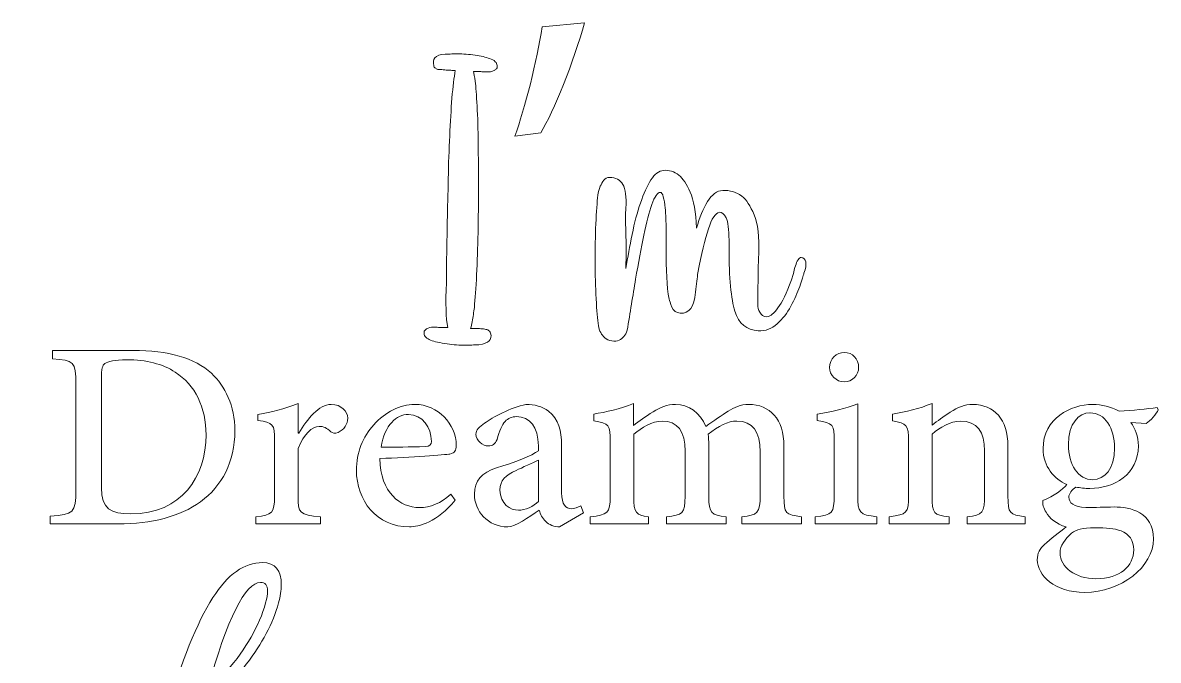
# Model space of a CAD drawing. Header units: inches. Extents: x 0.7 to 13.6, y -16 to -1.4.
# Drawn here: x 1.03 to 13.05, y -8.17 to -1.42 of the extents above; entities that cross this region are included whole.
import ezdxf

# ---------------------------------------------------------------- set-up
doc = ezdxf.new("R2010")
doc.units = ezdxf.units.IN
doc.header["$MEASUREMENT"] = 0
doc.layers.add('Layer 1', color=7, linetype='Continuous')

# ---------------------------------------------------------------- blocks, each defined once
blk = doc.blocks.new('block 2')
at = {"layer": 'Layer 1', "lineweight": 0}
for points, knots in [([(2.041, -6.729), (2.041, -6.729), (1.323, -6.729), (1.323, -6.729), (1.323, -6.729), (1.323, -6.648), (1.323, -6.648), (1.57, -6.63), (1.595, -6.613), (1.595, -6.372), (1.595, -6.372), (1.595, -5.253), (1.595, -5.253), (1.595, -5.01), (1.57, -4.998), (1.348, -4.981), (1.348, -4.981), (1.348, -4.894), (1.348, -4.894), (1.348, -4.894), (2.201, -4.894), (2.201, -4.894), (2.569, -4.894), (2.851, -4.969), (3.03, -5.135), (3.173, -5.272), (3.277, -5.479), (3.277, -5.743), (3.277, -6.077), (3.14, -6.329), (2.915, -6.495), (2.693, -6.655), (2.397, -6.729), (2.041, -6.729)], [0, 0, 0, 0, 1, 1, 1, 2, 2, 2, 3, 3, 3, 4, 4, 4, 5, 5, 5, 6, 6, 6, 7, 7, 7, 8, 8, 8, 9, 9, 9, 10, 10, 10, 11, 11, 11, 11]), ([(2.176, -6.623), (2.714, -6.623), (2.972, -6.231), (2.972, -5.787), (2.972, -5.496), (2.859, -5.257), (2.646, -5.124), (2.513, -5.035), (2.34, -4.992), (2.133, -4.992), (2.004, -4.992), (1.932, -5.012), (1.902, -5.031), (1.875, -5.05), (1.865, -5.085), (1.865, -5.195), (1.865, -5.195), (1.865, -6.347), (1.865, -6.347), (1.865, -6.571), (1.963, -6.623), (2.176, -6.623)], [0, 0, 0, 0, 1, 1, 1, 2, 2, 2, 3, 3, 3, 4, 4, 4, 5, 5, 5, 6, 6, 6, 7, 7, 7, 7])]:
    blk.add_open_spline(points, degree=3, knots=knots, dxfattribs=at)
blk = doc.blocks.new('block 3')
at = {"layer": 'Layer 1', "lineweight": 0}
for points, knots in [([(4.564, -6.163), (4.564, -5.976), (4.632, -5.807), (4.747, -5.681), (4.871, -5.546), (5.027, -5.465), (5.18, -5.465), (5.18, -5.465), (5.182, -5.465), (5.182, -5.465), (5.427, -5.465), (5.621, -5.675), (5.621, -5.899), (5.621, -5.953), (5.606, -5.978), (5.554, -5.99), (5.502, -5.998), (5.143, -6.027), (4.811, -6.038), (4.817, -6.403), (5.031, -6.557), (5.23, -6.557), (5.347, -6.557), (5.457, -6.513), (5.562, -6.416), (5.562, -6.416), (5.61, -6.478), (5.61, -6.478), (5.425, -6.711), (5.218, -6.762), (5.126, -6.762), (4.773, -6.762), (4.564, -6.478), (4.564, -6.163)], [0, 0, 0, 0, 1, 1, 1, 2, 2, 2, 3, 3, 3, 4, 4, 4, 5, 5, 5, 6, 6, 6, 7, 7, 7, 8, 8, 8, 9, 9, 9, 10, 10, 10, 11, 11, 11, 11]), ([(4.825, -5.917), (4.977, -5.917), (5.129, -5.917), (5.29, -5.911), (5.34, -5.909), (5.357, -5.893), (5.357, -5.857), (5.357, -5.708), (5.265, -5.571), (5.114, -5.571), (5.114, -5.571), (5.112, -5.571), (5.112, -5.571), (4.989, -5.571), (4.865, -5.681), (4.825, -5.917)], [0, 0, 0, 0, 1, 1, 1, 2, 2, 2, 3, 3, 3, 4, 4, 4, 5, 5, 5, 5])]:
    blk.add_open_spline(points, degree=3, knots=knots, dxfattribs=at)
blk = doc.blocks.new('block 4')
at = {"layer": 'Layer 1', "lineweight": 0}
for points, knots in [([(6.49, -5.955), (6.49, -5.955), (6.49, -5.905), (6.49, -5.905), (6.49, -5.702), (6.397, -5.594), (6.26, -5.594), (6.21, -5.594), (6.167, -5.614), (6.139, -5.644), (6.102, -5.681), (6.077, -5.745), (6.052, -5.836), (6.034, -5.886), (6.003, -5.905), (5.959, -5.905), (5.903, -5.905), (5.828, -5.847), (5.828, -5.78), (5.828, -5.737), (5.865, -5.702), (5.921, -5.664), (6.003, -5.604), (6.198, -5.496), (6.358, -5.465), (6.449, -5.465), (6.532, -5.486), (6.598, -5.536), (6.704, -5.625), (6.735, -5.743), (6.735, -5.893), (6.735, -5.893), (6.735, -6.401), (6.735, -6.401), (6.735, -6.526), (6.785, -6.569), (6.837, -6.569), (6.87, -6.569), (6.908, -6.555), (6.939, -6.538), (6.939, -6.538), (6.968, -6.613), (6.968, -6.613), (6.968, -6.613), (6.715, -6.762), (6.715, -6.762), (6.661, -6.762), (6.6, -6.737), (6.569, -6.706), (6.53, -6.669), (6.513, -6.63), (6.499, -6.586), (6.384, -6.659), (6.248, -6.762), (6.167, -6.762), (5.953, -6.762), (5.812, -6.592), (5.812, -6.414), (5.812, -6.273), (5.89, -6.189), (6.046, -6.138), (6.229, -6.081), (6.428, -6.007), (6.49, -5.955)], [0, 0, 0, 0, 1, 1, 1, 2, 2, 2, 3, 3, 3, 4, 4, 4, 5, 5, 5, 6, 6, 6, 7, 7, 7, 8, 8, 8, 9, 9, 9, 10, 10, 10, 11, 11, 11, 12, 12, 12, 13, 13, 13, 14, 14, 14, 15, 15, 15, 16, 16, 16, 17, 17, 17, 18, 18, 18, 19, 19, 19, 20, 20, 20, 21, 21, 21, 21]), ([(6.49, -6.054), (6.432, -6.082), (6.316, -6.136), (6.256, -6.163), (6.144, -6.212), (6.083, -6.268), (6.083, -6.372), (6.083, -6.52), (6.194, -6.586), (6.279, -6.586), (6.347, -6.586), (6.44, -6.544), (6.49, -6.493), (6.49, -6.493), (6.49, -6.054), (6.49, -6.054)], [0, 0, 0, 0, 1, 1, 1, 2, 2, 2, 3, 3, 3, 4, 4, 4, 5, 5, 5, 5])]:
    blk.add_open_spline(points, degree=3, knots=knots, dxfattribs=at)
blk = doc.blocks.new('block 5')
at = {"layer": 'Layer 1', "lineweight": 0}
for points, knots in [([(11.846, -6.949), (11.909, -6.889), (12.01, -6.816), (12.077, -6.762), (11.971, -6.731), (11.9, -6.669), (11.863, -6.607), (11.836, -6.567), (11.824, -6.513), (11.83, -6.482), (11.948, -6.439), (12.04, -6.366), (12.085, -6.312), (11.95, -6.256), (11.832, -6.121), (11.832, -5.934), (11.832, -5.61), (12.127, -5.465), (12.355, -5.465), (12.355, -5.465), (12.359, -5.465), (12.359, -5.465), (12.453, -5.465), (12.546, -5.49), (12.637, -5.536), (12.783, -5.529), (12.932, -5.511), (13.038, -5.498), (13.038, -5.498), (13.051, -5.521), (13.051, -5.521), (13.03, -5.565), (12.97, -5.641), (12.922, -5.666), (12.922, -5.666), (12.76, -5.658), (12.76, -5.658), (12.808, -5.718), (12.841, -5.805), (12.841, -5.905), (12.841, -6.206), (12.581, -6.355), (12.328, -6.355), (12.274, -6.355), (12.224, -6.347), (12.177, -6.341), (12.141, -6.366), (12.104, -6.41), (12.104, -6.447), (12.104, -6.501), (12.156, -6.557), (12.285, -6.557), (12.386, -6.557), (12.484, -6.551), (12.583, -6.551), (12.756, -6.551), (13.001, -6.605), (13.001, -6.889), (13.001, -7.182), (12.658, -7.456), (12.274, -7.456), (11.948, -7.456), (11.774, -7.271), (11.77, -7.111), (11.77, -7.043), (11.799, -6.989), (11.846, -6.949)], [0, 0, 0, 0, 1, 1, 1, 2, 2, 2, 3, 3, 3, 4, 4, 4, 5, 5, 5, 6, 6, 6, 7, 7, 7, 8, 8, 8, 9, 9, 9, 10, 10, 10, 11, 11, 11, 12, 12, 12, 13, 13, 13, 14, 14, 14, 15, 15, 15, 16, 16, 16, 17, 17, 17, 18, 18, 18, 19, 19, 19, 20, 20, 20, 21, 21, 21, 22, 22, 22, 22]), ([(12.1, -5.888), (12.1, -6.106), (12.203, -6.262), (12.359, -6.262), (12.482, -6.26), (12.588, -6.15), (12.588, -5.928), (12.588, -5.714), (12.49, -5.554), (12.33, -5.554), (12.33, -5.554), (12.328, -5.554), (12.328, -5.554), (12.212, -5.554), (12.1, -5.666), (12.1, -5.888)], [0, 0, 0, 0, 1, 1, 1, 2, 2, 2, 3, 3, 3, 4, 4, 4, 5, 5, 5, 5]), ([(12.012, -7.038), (12.012, -7.186), (12.17, -7.311), (12.392, -7.311), (12.65, -7.311), (12.791, -7.176), (12.791, -7.005), (12.791, -6.906), (12.741, -6.835), (12.658, -6.804), (12.583, -6.777), (12.502, -6.771), (12.384, -6.771), (12.384, -6.771), (12.38, -6.771), (12.38, -6.771), (12.249, -6.771), (12.183, -6.789), (12.133, -6.829), (12.064, -6.889), (12.012, -6.962), (12.012, -7.038)], [0, 0, 0, 0, 1, 1, 1, 2, 2, 2, 3, 3, 3, 4, 4, 4, 5, 5, 5, 6, 6, 6, 7, 7, 7, 7])]:
    blk.add_open_spline(points, degree=3, knots=knots, dxfattribs=at)
blk = doc.blocks.new('block 6')
at = {"layer": 'Layer 1', "lineweight": 0}
for points, knots in [([(3.454, -8.786), (3.454, -8.802), (3.444, -8.833), (3.424, -8.877), (3.34, -9.068), (3.213, -9.227), (3.045, -9.356), (2.995, -9.393), (2.944, -9.426), (2.892, -9.453), (2.892, -9.453), (2.816, -9.494), (2.816, -9.494), (2.89, -9.598), (2.927, -9.709), (2.927, -9.827), (2.927, -9.919), (2.913, -10.016), (2.885, -10.119), (2.862, -10.199), (2.832, -10.274), (2.793, -10.343), (2.754, -10.412), (2.708, -10.467), (2.655, -10.51), (2.602, -10.552), (2.534, -10.573), (2.452, -10.573), (2.325, -10.573), (2.253, -10.489), (2.234, -10.321), (2.23, -10.287), (2.228, -10.25), (2.228, -10.211), (2.228, -10.09), (2.246, -9.943), (2.282, -9.772), (2.319, -9.598), (2.372, -9.382), (2.442, -9.125), (2.424, -9.143), (2.405, -9.16), (2.386, -9.176), (2.301, -9.245), (2.204, -9.281), (2.096, -9.286), (1.92, -9.661), (1.696, -9.848), (1.424, -9.848), (1.241, -9.848), (1.122, -9.771), (1.067, -9.618), (1.043, -9.553), (1.032, -9.481), (1.032, -9.403), (1.032, -9.176), (1.136, -8.926), (1.346, -8.651), (1.503, -8.446), (1.688, -8.343), (1.901, -8.343), (2.019, -8.343), (2.107, -8.375), (2.165, -8.438), (2.223, -8.502), (2.253, -8.587), (2.253, -8.695), (2.253, -8.82), (2.215, -8.975), (2.14, -9.159), (2.222, -9.152), (2.293, -9.122), (2.353, -9.069), (2.427, -9.002), (2.486, -8.915), (2.53, -8.809), (2.538, -8.781), (2.547, -8.752), (2.555, -8.723), (2.712, -8.181), (2.875, -7.778), (3.045, -7.511), (3.202, -7.263), (3.377, -7.14), (3.571, -7.14), (3.703, -7.14), (3.769, -7.219), (3.769, -7.378), (3.769, -7.434), (3.759, -7.497), (3.74, -7.567), (3.679, -7.785), (3.566, -8), (3.4, -8.212), (3.36, -8.264), (3.324, -8.308), (3.291, -8.347), (3.209, -8.442), (3.089, -8.556), (2.929, -8.689), (2.929, -8.689), (2.769, -9.142), (2.769, -9.142), (2.742, -9.22), (2.714, -9.305), (2.685, -9.397), (2.726, -9.395), (2.771, -9.383), (2.819, -9.363), (2.882, -9.337), (2.943, -9.301), (3.002, -9.255), (3.156, -9.138), (3.269, -8.988), (3.342, -8.806), (3.356, -8.768), (3.38, -8.75), (3.413, -8.75), (3.44, -8.75), (3.454, -8.762), (3.454, -8.786)], [0, 0, 0, 0, 1, 1, 1, 2, 2, 2, 3, 3, 3, 4, 4, 4, 5, 5, 5, 6, 6, 6, 7, 7, 7, 8, 8, 8, 9, 9, 9, 10, 10, 10, 11, 11, 11, 12, 12, 12, 13, 13, 13, 14, 14, 14, 15, 15, 15, 16, 16, 16, 17, 17, 17, 18, 18, 18, 19, 19, 19, 20, 20, 20, 21, 21, 21, 22, 22, 22, 23, 23, 23, 24, 24, 24, 25, 25, 25, 26, 26, 26, 27, 27, 27, 28, 28, 28, 29, 29, 29, 30, 30, 30, 31, 31, 31, 32, 32, 32, 33, 33, 33, 34, 34, 34, 35, 35, 35, 36, 36, 36, 37, 37, 37, 38, 38, 38, 39, 39, 39, 40, 40, 40, 40]), ([(2.985, -8.483), (3.1, -8.379), (3.168, -8.314), (3.191, -8.288), (3.398, -8.05), (3.535, -7.809), (3.603, -7.567), (3.617, -7.517), (3.624, -7.475), (3.624, -7.442), (3.624, -7.38), (3.599, -7.349), (3.549, -7.349), (3.387, -7.349), (3.199, -7.727), (2.985, -8.483)], [0, 0, 0, 0, 1, 1, 1, 2, 2, 2, 3, 3, 3, 4, 4, 4, 5, 5, 5, 5]), ([(2.06, -8.774), (2.06, -8.716), (2.045, -8.668), (2.017, -8.63), (1.988, -8.591), (1.944, -8.572), (1.886, -8.572), (1.777, -8.572), (1.677, -8.631), (1.585, -8.75), (1.49, -8.873), (1.42, -9.014), (1.375, -9.174), (1.352, -9.257), (1.34, -9.33), (1.34, -9.393), (1.34, -9.557), (1.399, -9.639), (1.518, -9.639), (1.684, -9.639), (1.825, -9.516), (1.94, -9.27), (1.894, -9.256), (1.872, -9.22), (1.872, -9.16), (1.872, -9.104), (1.889, -9.057), (1.924, -9.017), (1.958, -8.977), (1.997, -8.958), (2.04, -8.958), (2.053, -8.89), (2.06, -8.829), (2.06, -8.774)], [0, 0, 0, 0, 1, 1, 1, 2, 2, 2, 3, 3, 3, 4, 4, 4, 5, 5, 5, 6, 6, 6, 7, 7, 7, 8, 8, 8, 9, 9, 9, 10, 10, 10, 11, 11, 11, 11]), ([(2.769, -9.881), (2.769, -9.771), (2.729, -9.651), (2.648, -9.522), (2.627, -9.59), (2.607, -9.661), (2.586, -9.735), (2.512, -9.997), (2.476, -10.177), (2.476, -10.275), (2.476, -10.342), (2.493, -10.375), (2.528, -10.375), (2.616, -10.375), (2.686, -10.282), (2.739, -10.097), (2.759, -10.024), (2.769, -9.952), (2.769, -9.881)], [0, 0, 0, 0, 1, 1, 1, 2, 2, 2, 3, 3, 3, 4, 4, 4, 5, 5, 5, 6, 6, 6, 6])]:
    blk.add_open_spline(points, degree=3, knots=knots, dxfattribs=at)

msp = doc.modelspace()

# ---------------------------------------------------------------- linework, layer by layer
at = {"layer": 'Layer 1', "lineweight": 0}
for points, knots in [([(6.978, -1.423), (6.978, -1.423), (6.53, -1.467), (6.53, -1.467), (6.476, -1.821), (6.348, -2.333), (6.24, -2.623), (6.24, -2.623), (6.515, -2.589), (6.515, -2.589), (6.653, -2.362), (6.865, -1.836), (6.978, -1.423)], [0, 0, 0, 0, 1, 1, 1, 2, 2, 2, 3, 3, 3, 4, 4, 4, 4]), ([(5.28, -4.715), (5.28, -4.715), (5.28, -4.69), (5.28, -4.69), (5.28, -4.69), (5.305, -4.665), (5.305, -4.665), (5.308, -4.662), (5.315, -4.659), (5.324, -4.656), (5.344, -4.649), (5.37, -4.646), (5.403, -4.646), (5.423, -4.649), (5.441, -4.651), (5.457, -4.651), (5.457, -4.651), (5.531, -4.651), (5.531, -4.651), (5.511, -4.552), (5.506, -4.395), (5.516, -4.178), (5.516, -4.116), (5.517, -4.027), (5.519, -3.913), (5.52, -3.798), (5.523, -3.669), (5.526, -3.526), (5.529, -3.383), (5.533, -3.233), (5.536, -3.076), (5.539, -2.918), (5.544, -2.767), (5.551, -2.621), (5.557, -2.475), (5.566, -2.341), (5.575, -2.22), (5.585, -2.098), (5.597, -2.002), (5.61, -1.929), (5.6, -1.929), (5.588, -1.929), (5.573, -1.927), (5.558, -1.925), (5.543, -1.924), (5.526, -1.924), (5.51, -1.924), (5.49, -1.923), (5.467, -1.919), (5.441, -1.919), (5.424, -1.918), (5.418, -1.915), (5.411, -1.911), (5.406, -1.908), (5.403, -1.905), (5.39, -1.898), (5.383, -1.89), (5.383, -1.88), (5.374, -1.841), (5.377, -1.813), (5.393, -1.796), (5.413, -1.77), (5.449, -1.757), (5.502, -1.757), (5.515, -1.757), (5.533, -1.756), (5.556, -1.755), (5.579, -1.753), (5.605, -1.752), (5.634, -1.752), (5.693, -1.752), (5.756, -1.757), (5.821, -1.767), (5.851, -1.77), (5.879, -1.775), (5.905, -1.782), (5.928, -1.788), (5.951, -1.795), (5.974, -1.801), (5.997, -1.808), (6.017, -1.819), (6.033, -1.836), (6.04, -1.842), (6.045, -1.849), (6.048, -1.856), (6.054, -1.869), (6.056, -1.883), (6.053, -1.9), (6.049, -1.906), (6.043, -1.913), (6.033, -1.919), (6.026, -1.926), (6.017, -1.932), (6.004, -1.937), (5.99, -1.942), (5.976, -1.944), (5.959, -1.944), (5.959, -1.944), (5.935, -1.944), (5.935, -1.944), (5.921, -1.944), (5.908, -1.943), (5.893, -1.942), (5.878, -1.94), (5.864, -1.939), (5.851, -1.939), (5.851, -1.939), (5.802, -1.939), (5.802, -1.939), (5.808, -1.962), (5.815, -1.997), (5.821, -2.043), (5.828, -2.102), (5.835, -2.189), (5.841, -2.306), (5.848, -2.422), (5.852, -2.554), (5.853, -2.699), (5.855, -2.845), (5.856, -3.001), (5.856, -3.165), (5.856, -3.329), (5.854, -3.489), (5.851, -3.647), (5.848, -3.804), (5.843, -3.953), (5.836, -4.092), (5.83, -4.232), (5.821, -4.347), (5.812, -4.439), (5.808, -4.462), (5.805, -4.487), (5.802, -4.513), (5.795, -4.565), (5.785, -4.615), (5.772, -4.661), (5.772, -4.661), (5.826, -4.661), (5.826, -4.661), (5.843, -4.661), (5.861, -4.661), (5.88, -4.663), (5.9, -4.665), (5.918, -4.667), (5.935, -4.67), (5.941, -4.67), (5.948, -4.672), (5.954, -4.675), (5.967, -4.682), (5.977, -4.693), (5.984, -4.71), (5.994, -4.746), (5.989, -4.774), (5.969, -4.793), (5.949, -4.813), (5.913, -4.826), (5.861, -4.833), (5.844, -4.833), (5.825, -4.834), (5.802, -4.835), (5.779, -4.837), (5.753, -4.838), (5.723, -4.838), (5.654, -4.838), (5.588, -4.833), (5.526, -4.823), (5.447, -4.813), (5.388, -4.8), (5.349, -4.784), (5.329, -4.774), (5.313, -4.764), (5.3, -4.754), (5.287, -4.744), (5.28, -4.731), (5.28, -4.715)], [0, 0, 0, 0, 1, 1, 1, 2, 2, 2, 3, 3, 3, 4, 4, 4, 5, 5, 5, 6, 6, 6, 7, 7, 7, 8, 8, 8, 9, 9, 9, 10, 10, 10, 11, 11, 11, 12, 12, 12, 13, 13, 13, 14, 14, 14, 15, 15, 15, 16, 16, 16, 17, 17, 17, 18, 18, 18, 19, 19, 19, 20, 20, 20, 21, 21, 21, 22, 22, 22, 23, 23, 23, 24, 24, 24, 25, 25, 25, 26, 26, 26, 27, 27, 27, 28, 28, 28, 29, 29, 29, 30, 30, 30, 31, 31, 31, 32, 32, 32, 33, 33, 33, 34, 34, 34, 35, 35, 35, 36, 36, 36, 37, 37, 37, 38, 38, 38, 39, 39, 39, 40, 40, 40, 41, 41, 41, 42, 42, 42, 43, 43, 43, 44, 44, 44, 45, 45, 45, 46, 46, 46, 47, 47, 47, 48, 48, 48, 49, 49, 49, 50, 50, 50, 51, 51, 51, 52, 52, 52, 53, 53, 53, 54, 54, 54, 55, 55, 55, 56, 56, 56, 57, 57, 57, 58, 58, 58, 58]), ([(7.125, -4.631), (7.129, -4.657), (7.137, -4.682), (7.15, -4.705), (7.16, -4.724), (7.174, -4.743), (7.192, -4.759), (7.21, -4.775), (7.235, -4.787), (7.268, -4.793), (7.298, -4.8), (7.323, -4.797), (7.344, -4.786), (7.366, -4.775), (7.383, -4.761), (7.396, -4.744), (7.409, -4.728), (7.421, -4.706), (7.431, -4.68), (7.46, -4.493), (7.49, -4.313), (7.519, -4.139), (7.549, -3.965), (7.577, -3.81), (7.605, -3.674), (7.633, -3.538), (7.662, -3.429), (7.691, -3.347), (7.721, -3.265), (7.75, -3.222), (7.78, -3.219), (7.793, -3.219), (7.804, -3.234), (7.812, -3.265), (7.82, -3.297), (7.827, -3.337), (7.832, -3.386), (7.837, -3.435), (7.84, -3.489), (7.841, -3.548), (7.843, -3.607), (7.844, -3.666), (7.844, -3.726), (7.844, -3.726), (7.844, -3.804), (7.844, -3.804), (7.844, -3.804), (7.844, -3.809), (7.844, -3.809), (7.841, -4.039), (7.85, -4.219), (7.873, -4.35), (7.877, -4.367), (7.886, -4.395), (7.903, -4.434), (7.919, -4.474), (7.949, -4.495), (7.992, -4.498), (8.087, -4.505), (8.141, -4.431), (8.154, -4.277), (8.157, -4.234), (8.161, -4.195), (8.166, -4.161), (8.171, -4.127), (8.175, -4.096), (8.178, -4.07), (8.217, -3.873), (8.254, -3.719), (8.29, -3.607), (8.325, -3.496), (8.364, -3.437), (8.406, -3.43), (8.432, -3.427), (8.456, -3.447), (8.477, -3.489), (8.498, -3.532), (8.508, -3.611), (8.508, -3.726), (8.508, -3.726), (8.508, -3.809), (8.508, -3.809), (8.508, -3.809), (8.508, -3.814), (8.508, -3.814), (8.508, -4.126), (8.529, -4.347), (8.57, -4.478), (8.611, -4.61), (8.694, -4.679), (8.818, -4.685), (8.894, -4.688), (8.96, -4.664), (9.018, -4.611), (9.075, -4.559), (9.123, -4.497), (9.163, -4.424), (9.202, -4.352), (9.233, -4.282), (9.256, -4.215), (9.279, -4.148), (9.294, -4.101), (9.301, -4.075), (9.337, -3.973), (9.327, -3.917), (9.271, -3.908), (9.261, -3.908), (9.25, -3.917), (9.239, -3.935), (9.227, -3.953), (9.218, -3.973), (9.212, -3.996), (9.202, -4.022), (9.194, -4.054), (9.187, -4.09), (9.135, -4.244), (9.086, -4.354), (9.042, -4.419), (8.998, -4.485), (8.959, -4.523), (8.927, -4.533), (8.894, -4.542), (8.867, -4.534), (8.848, -4.508), (8.828, -4.482), (8.817, -4.456), (8.813, -4.429), (8.813, -4.41), (8.813, -4.369), (8.813, -4.306), (8.813, -4.244), (8.815, -4.17), (8.818, -4.085), (8.818, -4.059), (8.818, -4.027), (8.818, -3.991), (8.818, -3.955), (8.82, -3.917), (8.823, -3.878), (8.83, -3.691), (8.813, -3.551), (8.774, -3.457), (8.735, -3.364), (8.691, -3.297), (8.642, -3.258), (8.584, -3.215), (8.517, -3.196), (8.442, -3.199), (8.38, -3.202), (8.327, -3.242), (8.281, -3.317), (8.235, -3.393), (8.196, -3.486), (8.164, -3.598), (8.157, -3.427), (8.135, -3.3), (8.097, -3.216), (8.06, -3.133), (8.019, -3.073), (7.977, -3.037), (7.928, -2.997), (7.873, -2.981), (7.814, -2.987), (7.765, -2.991), (7.721, -3.024), (7.681, -3.088), (7.642, -3.152), (7.605, -3.233), (7.571, -3.332), (7.536, -3.43), (7.507, -3.541), (7.482, -3.664), (7.458, -3.787), (7.435, -3.908), (7.416, -4.026), (7.419, -3.888), (7.419, -3.76), (7.416, -3.642), (7.412, -3.524), (7.412, -3.438), (7.416, -3.386), (7.422, -3.268), (7.412, -3.184), (7.384, -3.135), (7.356, -3.086), (7.309, -3.061), (7.244, -3.061), (7.217, -3.061), (7.197, -3.071), (7.182, -3.091), (7.167, -3.11), (7.155, -3.132), (7.145, -3.155), (7.132, -3.184), (7.124, -3.215), (7.12, -3.248), (7.111, -3.324), (7.103, -3.425), (7.098, -3.553), (7.093, -3.681), (7.091, -3.814), (7.091, -3.952), (7.091, -4.09), (7.094, -4.221), (7.101, -4.346), (7.107, -4.47), (7.116, -4.565), (7.125, -4.631)], [0, 0, 0, 0, 1, 1, 1, 2, 2, 2, 3, 3, 3, 4, 4, 4, 5, 5, 5, 6, 6, 6, 7, 7, 7, 8, 8, 8, 9, 9, 9, 10, 10, 10, 11, 11, 11, 12, 12, 12, 13, 13, 13, 14, 14, 14, 15, 15, 15, 16, 16, 16, 17, 17, 17, 18, 18, 18, 19, 19, 19, 20, 20, 20, 21, 21, 21, 22, 22, 22, 23, 23, 23, 24, 24, 24, 25, 25, 25, 26, 26, 26, 27, 27, 27, 28, 28, 28, 29, 29, 29, 30, 30, 30, 31, 31, 31, 32, 32, 32, 33, 33, 33, 34, 34, 34, 35, 35, 35, 36, 36, 36, 37, 37, 37, 38, 38, 38, 39, 39, 39, 40, 40, 40, 41, 41, 41, 42, 42, 42, 43, 43, 43, 44, 44, 44, 45, 45, 45, 46, 46, 46, 47, 47, 47, 48, 48, 48, 49, 49, 49, 50, 50, 50, 51, 51, 51, 52, 52, 52, 53, 53, 53, 54, 54, 54, 55, 55, 55, 56, 56, 56, 57, 57, 57, 58, 58, 58, 59, 59, 59, 60, 60, 60, 61, 61, 61, 62, 62, 62, 63, 63, 63, 64, 64, 64, 65, 65, 65, 66, 66, 66, 67, 67, 67, 68, 68, 68, 69, 69, 69, 69]), ([(9.725, -5.226), (9.814, -5.226), (9.88, -5.154), (9.88, -5.073), (9.88, -4.983), (9.814, -4.915), (9.729, -4.915), (9.644, -4.915), (9.571, -4.983), (9.571, -5.073), (9.571, -5.154), (9.644, -5.226), (9.725, -5.226)], [0, 0, 0, 0, 1, 1, 1, 2, 2, 2, 3, 3, 3, 4, 4, 4, 4]), ([(4.184, -6.654), (3.96, -6.636), (3.947, -6.619), (3.947, -6.434), (3.947, -6.434), (3.947, -5.93), (3.947, -5.93), (4.008, -5.78), (4.095, -5.697), (4.169, -5.697), (4.217, -5.697), (4.25, -5.714), (4.294, -5.754), (4.311, -5.77), (4.336, -5.776), (4.371, -5.762), (4.433, -5.733), (4.472, -5.675), (4.472, -5.61), (4.472, -5.54), (4.402, -5.465), (4.298, -5.465), (4.165, -5.465), (4.047, -5.616), (3.953, -5.77), (3.953, -5.77), (3.947, -5.77), (3.947, -5.77), (3.947, -5.77), (3.947, -5.455), (3.947, -5.455), (3.8, -5.515), (3.665, -5.548), (3.522, -5.571), (3.522, -5.571), (3.522, -5.635), (3.522, -5.635), (3.682, -5.658), (3.698, -5.67), (3.698, -5.849), (3.698, -5.849), (3.698, -6.434), (3.698, -6.434), (3.698, -6.619), (3.673, -6.636), (3.499, -6.654), (3.499, -6.654), (3.499, -6.729), (3.499, -6.729), (3.499, -6.729), (4.184, -6.729), (4.184, -6.729), (4.184, -6.729), (4.184, -6.654), (4.184, -6.654)], [0, 0, 0, 0, 1, 1, 1, 2, 2, 2, 3, 3, 3, 4, 4, 4, 5, 5, 5, 6, 6, 6, 7, 7, 7, 8, 8, 8, 9, 9, 9, 10, 10, 10, 11, 11, 11, 12, 12, 12, 13, 13, 13, 14, 14, 14, 15, 15, 15, 16, 16, 16, 17, 17, 17, 18, 18, 18, 18]), ([(7.655, -6.654), (7.524, -6.636), (7.499, -6.619), (7.499, -6.437), (7.499, -6.437), (7.499, -5.78), (7.499, -5.78), (7.586, -5.712), (7.692, -5.641), (7.8, -5.641), (7.964, -5.641), (8.043, -5.749), (8.043, -5.961), (8.043, -5.961), (8.043, -6.437), (8.043, -6.437), (8.043, -6.623), (8.018, -6.636), (7.846, -6.654), (7.846, -6.654), (7.846, -6.729), (7.846, -6.729), (7.846, -6.729), (8.477, -6.729), (8.477, -6.729), (8.477, -6.729), (8.477, -6.654), (8.477, -6.654), (8.321, -6.636), (8.294, -6.619), (8.294, -6.441), (8.294, -6.441), (8.294, -5.899), (8.294, -5.899), (8.294, -5.849), (8.29, -5.816), (8.286, -5.781), (8.394, -5.695), (8.498, -5.641), (8.591, -5.641), (8.757, -5.641), (8.838, -5.754), (8.838, -5.967), (8.838, -5.967), (8.838, -6.422), (8.838, -6.422), (8.838, -6.623), (8.805, -6.636), (8.645, -6.654), (8.645, -6.654), (8.645, -6.729), (8.645, -6.729), (8.645, -6.729), (9.274, -6.729), (9.274, -6.729), (9.274, -6.729), (9.274, -6.654), (9.274, -6.654), (9.108, -6.632), (9.089, -6.625), (9.089, -6.437), (9.089, -6.437), (9.089, -5.905), (9.089, -5.905), (9.089, -5.621), (8.942, -5.465), (8.714, -5.465), (8.633, -5.465), (8.56, -5.498), (8.498, -5.536), (8.429, -5.583), (8.348, -5.635), (8.263, -5.697), (8.203, -5.552), (8.079, -5.465), (7.942, -5.465), (7.852, -5.465), (7.782, -5.496), (7.705, -5.542), (7.618, -5.594), (7.557, -5.646), (7.495, -5.687), (7.495, -5.687), (7.495, -5.455), (7.495, -5.455), (7.36, -5.511), (7.2, -5.548), (7.076, -5.567), (7.076, -5.567), (7.076, -5.639), (7.076, -5.639), (7.24, -5.664), (7.25, -5.681), (7.25, -5.861), (7.25, -5.861), (7.25, -6.434), (7.25, -6.434), (7.25, -6.619), (7.223, -6.636), (7.038, -6.654), (7.038, -6.654), (7.038, -6.729), (7.038, -6.729), (7.038, -6.729), (7.655, -6.729), (7.655, -6.729), (7.655, -6.729), (7.655, -6.654), (7.655, -6.654)], [0, 0, 0, 0, 1, 1, 1, 2, 2, 2, 3, 3, 3, 4, 4, 4, 5, 5, 5, 6, 6, 6, 7, 7, 7, 8, 8, 8, 9, 9, 9, 10, 10, 10, 11, 11, 11, 12, 12, 12, 13, 13, 13, 14, 14, 14, 15, 15, 15, 16, 16, 16, 17, 17, 17, 18, 18, 18, 19, 19, 19, 20, 20, 20, 21, 21, 21, 22, 22, 22, 23, 23, 23, 24, 24, 24, 25, 25, 25, 26, 26, 26, 27, 27, 27, 28, 28, 28, 29, 29, 29, 30, 30, 30, 31, 31, 31, 32, 32, 32, 33, 33, 33, 34, 34, 34, 35, 35, 35, 36, 36, 36, 36]), ([(10.073, -6.654), (9.889, -6.632), (9.87, -6.617), (9.87, -6.422), (9.87, -6.422), (9.87, -5.459), (9.87, -5.459), (9.741, -5.509), (9.596, -5.542), (9.442, -5.567), (9.442, -5.567), (9.442, -5.635), (9.442, -5.635), (9.611, -5.664), (9.621, -5.677), (9.621, -5.855), (9.621, -5.855), (9.621, -6.422), (9.621, -6.422), (9.621, -6.619), (9.6, -6.636), (9.42, -6.654), (9.42, -6.654), (9.42, -6.729), (9.42, -6.729), (9.42, -6.729), (10.073, -6.729), (10.073, -6.729), (10.073, -6.729), (10.073, -6.654), (10.073, -6.654)], [0, 0, 0, 0, 1, 1, 1, 2, 2, 2, 3, 3, 3, 4, 4, 4, 5, 5, 5, 6, 6, 6, 7, 7, 7, 8, 8, 8, 9, 9, 9, 10, 10, 10, 10]), ([(10.838, -6.654), (10.673, -6.636), (10.657, -6.625), (10.657, -6.432), (10.657, -6.432), (10.657, -5.78), (10.657, -5.78), (10.744, -5.708), (10.85, -5.641), (10.958, -5.641), (11.134, -5.641), (11.213, -5.758), (11.213, -5.955), (11.213, -5.955), (11.213, -6.414), (11.213, -6.414), (11.213, -6.613), (11.193, -6.636), (11.029, -6.654), (11.029, -6.654), (11.029, -6.729), (11.029, -6.729), (11.029, -6.729), (11.643, -6.729), (11.643, -6.729), (11.643, -6.729), (11.643, -6.654), (11.643, -6.654), (11.477, -6.632), (11.46, -6.625), (11.46, -6.432), (11.46, -6.432), (11.46, -5.905), (11.46, -5.905), (11.46, -5.625), (11.315, -5.465), (11.087, -5.465), (11.002, -5.465), (10.931, -5.496), (10.85, -5.548), (10.777, -5.596), (10.715, -5.641), (10.657, -5.683), (10.657, -5.683), (10.657, -5.455), (10.657, -5.455), (10.524, -5.509), (10.375, -5.546), (10.238, -5.567), (10.238, -5.567), (10.238, -5.639), (10.238, -5.639), (10.389, -5.666), (10.408, -5.677), (10.408, -5.861), (10.408, -5.861), (10.408, -6.428), (10.408, -6.428), (10.408, -6.617), (10.393, -6.63), (10.202, -6.654), (10.202, -6.654), (10.202, -6.729), (10.202, -6.729), (10.202, -6.729), (10.838, -6.729), (10.838, -6.729), (10.838, -6.729), (10.838, -6.654), (10.838, -6.654)], [0, 0, 0, 0, 1, 1, 1, 2, 2, 2, 3, 3, 3, 4, 4, 4, 5, 5, 5, 6, 6, 6, 7, 7, 7, 8, 8, 8, 9, 9, 9, 10, 10, 10, 11, 11, 11, 12, 12, 12, 13, 13, 13, 14, 14, 14, 15, 15, 15, 16, 16, 16, 17, 17, 17, 18, 18, 18, 19, 19, 19, 20, 20, 20, 21, 21, 21, 22, 22, 22, 23, 23, 23, 23])]:
    msp.add_open_spline(points, degree=3, knots=knots, dxfattribs=at)

# ---------------------------------------------------------------- block references
at = {"layer": 'Layer 1'}
for name in ['block 2', 'block 3', 'block 4', 'block 5', 'block 6']:
    msp.add_blockref(name, (0, 0), dxfattribs=at)

doc.saveas('drawing.dxf')
